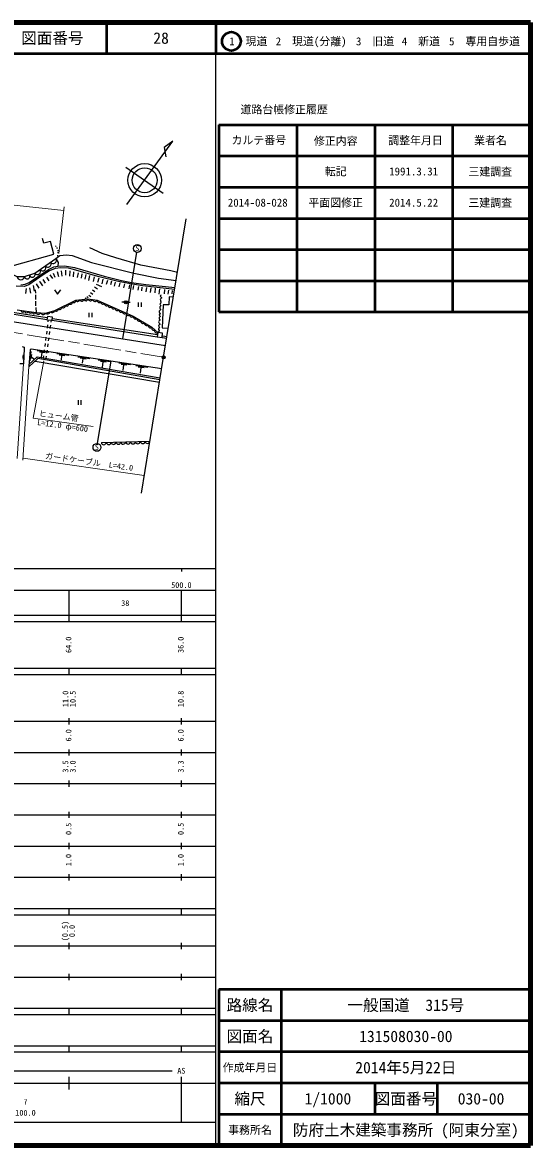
# Model space of a CAD drawing. Units: millimetres, scale not verified. Extents: x 40000 to 680000, y 20000 to 380000.
# Drawn here: x 517023 to 680000, y 20000 to 380000 of the extents above; entities that cross this region are included whole.
import ezdxf
from ezdxf.enums import TextEntityAlignment as Align

# ---------------------------------------------------------------- set-up
doc = ezdxf.new("R2010")
doc.units = ezdxf.units.MM
doc.header["$LTSCALE"] = 1000
doc.header["$PDMODE"] = 32
doc.header["$PDSIZE"] = 500
doc.linetypes.add('CHAIN', pattern=[18.5, 12, -1.5, 3.5, -1.5])
for name, color, linetype, lineweight in [('M-BGD', 7, 'Continuous', 25), ('M-BMK', 2, 'CHAIN', 13), ('M-BMK-SRVR', 3, 'Continuous', 25), ('M-STR-HTXT', 7, 'Continuous', 13), ('M-TTL', 2, 'Continuous', 140), ('M-TTL-BAND', 7, 'Continuous', 25), ('M-TTL-FRAM', 2, 'Continuous', 50), ('M-TTL-LINE', 7, 'Continuous', 50)]:
    doc.layers.add(name, color=color, linetype=linetype, lineweight=lineweight)
doc.layers.add('M-OTRS', color=6, linetype='Continuous')
doc.layers.add('M-TTL-TXT', color=7, linetype='Continuous')
doc.styles.add('ＭＳ ゴシック', font='')
doc.styles.get('ＭＳ ゴシック').set_extended_font_data('MS Gothic')

msp = doc.modelspace()

# ---------------------------------------------------------------- hatches: boundary and pattern name
at = {"layer": 'M-BGD'}
msp.add_hatch(color=256, dxfattribs=at).paths.add_polyline_path([(550676, 290314, 1), (549676, 290314, 0.41421), (550176, 289814, 0.41421)])

# ---------------------------------------------------------------- linework, layer by layer
for p, q in [((550505, 321640), (565216, 341939)), ((565216, 341939), (562437, 339902)), ((562437, 339902), (563059, 336916)), ((550235, 333618), (562211, 325250)), ((523897, 309233), (523481, 310793)), ((526008, 309836), (523897, 309233)), ((527114, 305677), (526008, 309836)), ((527640, 308416), (527812, 308213)), ((528030, 307838), (528093, 307753)), ((528093, 307753), (528194, 307550)), ((528366, 306356), (528334, 306044)), ((528373, 306996), (528366, 306699)), ((542619, 305930), (538670, 307720)), ((553635, 306323), (549074, 278621)), ((511822, 301432), (527114, 305677)), ((527760, 304317), (529067, 305248)), ((527760, 304317), (528443, 303067)), ((528295, 305420), (528225, 305038)), ((528443, 303067), (528373, 301873)), ((529067, 305248), (531139, 305470)), ((531139, 305470), (532999, 305271)), ((532999, 305271), (539203, 303106)), ((539203, 303106), (552719, 299617)), ((546937, 304508), (542619, 305930)), ((554959, 302174), (546937, 304508)), ((523992, 299274), (519044, 295901)), ((519218, 296608), (525334, 300824)), ((525746, 300374), (523992, 299274)), ((525334, 300824), (527066, 301643)), ((527524, 301098), (525746, 300374)), ((525836, 299149), (526679, 297885)), ((526929, 299679), (527444, 298353)), ((527066, 301643), (528373, 301873)), ((529365, 301355), (527524, 301098)), ((528146, 300124), (528590, 298540)), ((528373, 301873), (530558, 301951)), ((531643, 301199), (529365, 301355)), ((529456, 300350), (529612, 298673)), ((530558, 301951), (533693, 301402)), ((530884, 300553), (530868, 298954)), ((532985, 300957), (531643, 301199)), ((532187, 300397), (532109, 298673)), ((541598, 298453), (532985, 300957)), ((533451, 300100), (533326, 298501)), ((533693, 301402), (543183, 298632)), ((534894, 299780), (534621, 298259)), ((536033, 299468), (535814, 298041)), ((537351, 299203), (536992, 297713)), ((538568, 298868), (538171, 297284)), ((552719, 299617), (560697, 297985)), ((564594, 300355), (554959, 302174)), ((566756, 299806), (564594, 300355)), ((517522, 295363), (515057, 295426)), ((516456, 295890), (517892, 296061)), ((519044, 295901), (517522, 295363)), ((517892, 296061), (519218, 296608)), ((520475, 295668), (520733, 293881)), ((521427, 296237), (522270, 294864)), ((522543, 296963), (522621, 296853)), ((522621, 296853), (523409, 295543)), ((523557, 297634), (524345, 296401)), ((524782, 298343), (525507, 297228)), ((540074, 298454), (539692, 297011)), ((540186, 295252), (541122, 294632)), ((540654, 296059), (542398, 295311)), ((541486, 298038), (541075, 296660)), ((547297, 297026), (541598, 298453)), ((542854, 297690), (542443, 296228)), ((543183, 298632), (548835, 297318)), ((544267, 297304), (543861, 295993)), ((545562, 297124), (545242, 295868)), ((546802, 296805), (546451, 295455)), ((551708, 296195), (547297, 297026)), ((548261, 296524), (547981, 295283)), ((548835, 297318), (551972, 296651)), ((549733, 296217), (549478, 294932)), ((551392, 295894), (551122, 294651)), ((555500, 295528), (551708, 296195)), ((551972, 296651), (556547, 295984)), ((552677, 295686), (552464, 294407)), ((554216, 295345), (553992, 294144)), ((565871, 294399), (555500, 295528)), ((556547, 295984), (565981, 295071)), ((560697, 297985), (566338, 297255)), ((518213, 294669), (517979, 293093)), ((519274, 294919), (519617, 293187)), ((521150, 294324), (521160, 293228)), ((521168, 292659), (521223, 291168)), ((527264, 294331), (528314, 292931)), ((528314, 292931), (529364, 294331)), ((537106, 291721), (537459, 291450)), ((537641, 292147), (538104, 291788)), ((538267, 292631), (538992, 292128)), ((538805, 293415), (539624, 292876)), ((539484, 294328), (540291, 293731)), ((555324, 295174), (555162, 294014)), ((556827, 295012), (556650, 293629)), ((558184, 294919), (557971, 293431)), ((559635, 294784), (559448, 293286)), ((561029, 294591), (560790, 292927)), ((562610, 294420), (562439, 293036)), ((563900, 294191), (563708, 292916)), ((564063, 292033), (563969, 289517)), ((565467, 291933), (564063, 292033)), ((565016, 294115), (564887, 293050)), ((505006, 288526), (524966, 285397)), ((521246, 290615), (521262, 289145)), ((521332, 288669), (521371, 287021)), ((549676, 290314), (548929, 290298)), ((550676, 290314), (551592, 290329)), ((554150, 290205), (554150, 288805)), ((555200, 288805), (555200, 290205)), ((562202, 289494), (561829, 282082)), ((563969, 289517), (562202, 289494)), ((524873, 284690), (504850, 287843)), ((507152, 285230), (562929, 276436)), ((525008, 285715), (524873, 284690)), ((524873, 284690), (526548, 284529)), ((526662, 285491), (525008, 285715)), ((525284, 284651), (525203, 284035)), ((526205, 284562), (526116, 283914)), ((526548, 284529), (526662, 285491)), ((526548, 284529), (560190, 279180)), ((526614, 285083), (560302, 279944)), ((538333, 286888), (538333, 285488)), ((539383, 285488), (539383, 286888)), ((524815, 281060), (524686, 280068)), ((525074, 283043), (524945, 282051)), ((525711, 280942), (525576, 279951)), ((525981, 282923), (525846, 281932)), ((561829, 282082), (563845, 282027)), ((524556, 279077), (524427, 278085)), ((525440, 278960), (525305, 277969)), ((560401, 280623), (560190, 279180)), ((560190, 279180), (561866, 278993)), ((561998, 280436), (560401, 280623)), ((561866, 278993), (561998, 280436)), ((561866, 278993), (563319, 278817)), ((561919, 279574), (563411, 279381)), ((516926, 276094), (517628, 275915)), ((517582, 275478), (517341, 270540)), ((517628, 275915), (517582, 275478)), ((519522, 275110), (519030, 269727)), ((519726, 274505), (519445, 271556)), ((519816, 275359), (519522, 275110)), ((519816, 275359), (561724, 269077)), ((521693, 274798), (525539, 274283)), ((522442, 274416), (524330, 274166)), ((523254, 274158), (523051, 272746)), ((524039, 275110), (523910, 274119)), ((524298, 277094), (524168, 276102)), ((524900, 274997), (524765, 274006)), ((525170, 276978), (525035, 275987)), ((528033, 273848), (531880, 273333)), ((517341, 270540), (516224, 270603)), ((517154, 273099), (517130, 272416)), ((517303, 273501), (517255, 271920)), ((521948, 272271), (519021, 269588)), ((519083, 270310), (521788, 272839)), ((519874, 273522), (519702, 272258)), ((519896, 272850), (520739, 272112)), ((521086, 271481), (561002, 264671)), ((521788, 272839), (561233, 266076)), ((561128, 265439), (521948, 272271)), ((523780, 273127), (523700, 272511)), ((524629, 273015), (524541, 272367)), ((528782, 273465), (530670, 273216)), ((529594, 273208), (529391, 271796)), ((534809, 272832), (538655, 272317)), ((535558, 272449), (537446, 272200)), ((536370, 272192), (536167, 270780)), ((541086, 245018), (545430, 271520)), ((541279, 271862), (545125, 271347)), ((542028, 271480), (543916, 271230)), ((542839, 271222), (542589, 269446)), ((547887, 270871), (551733, 270356)), ((548636, 270489), (550524, 270239)), ((549447, 270232), (549196, 268456)), ((553431, 270040), (557277, 269525)), ((554180, 269658), (556068, 269408)), ((554992, 269400), (554741, 267624)), ((534852, 258881), (534852, 257481)), ((535902, 257481), (535902, 258881)), ((542350, 245379), (557915, 245816))]:
    msp.add_line(p, q, dxfattribs=at)
for points in [[(509613, 301335), (515266, 298524), (517676, 298524), (520993, 299604), (527760, 304317)], [(515280, 287902), (521371, 287021), (524413, 286846), (527374, 287712), (534135, 290976), (538032, 291374), (540992, 291000), (552580, 285824), (558565, 282313), (560401, 280623)]]:
    msp.add_lwpolyline(points, dxfattribs=at)
for centre, radius in [((556224, 329428), 5351), ((556224, 329428), 4000), ((553880, 307549), 1250), ((550176, 290314), 500), ((540911, 243780), 1250)]:
    msp.add_circle(centre, radius, dxfattribs=at)
for centre, radius, start, end in [((525204, 302575), 1031, 216.59463, 33.11964), ((526896, 303754), 1031, 216.59463, 33.11964), ((518542, 298681), 880, 190.21443, 25.83502), ((520201, 299220), 880, 190.21443, 25.83502), ((521821, 300219), 1031, 216.59463, 33.11964), ((523513, 301397), 1031, 216.59463, 33.11964), ((516471, 298750), 1226, 190.60413, 349.39587), ((527876, 288111), 642, 218.51617, 13.03635), ((529003, 288655), 642, 218.51617, 13.03635), ((530130, 289199), 642, 218.51617, 13.03635), ((531256, 289744), 642, 218.51617, 13.03635), ((532383, 290288), 642, 218.51617, 13.03635), ((533510, 290832), 642, 218.51617, 13.03635), ((534767, 291218), 676, 200.93461, 350.72502), ((536065, 291351), 676, 200.93461, 350.72502), ((537364, 291483), 676, 200.93461, 350.72502), ((538810, 291585), 807, 195.13242, 330.45034), ((540291, 291398), 807, 195.13242, 330.45034), ((541634, 290880), 653, 169.45593, 322.40385), ((542793, 290363), 653, 169.45593, 322.40385), ((543952, 289845), 653, 169.45593, 322.40385), ((545110, 289328), 653, 169.45593, 322.40385), ((546269, 288810), 653, 169.45593, 322.40385), ((547428, 288292), 653, 169.45593, 322.40385), ((517126, 287765), 629, 183.59016, 339.95705), ((518344, 287589), 629, 183.59016, 339.95705), ((519562, 287413), 629, 183.59016, 339.95705), ((520780, 287237), 629, 183.59016, 339.95705), ((522150, 287307), 830, 200.14852, 333.24775), ((523672, 287219), 830, 200.14852, 333.24775), ((525057, 287393), 845, 220.38802, 352.21934), ((526537, 287826), 845, 220.38802, 352.21934), ((548587, 287775), 653, 169.45593, 322.40385), ((549745, 287257), 653, 169.45593, 322.40385), ((550904, 286740), 653, 169.45593, 322.40385), ((552063, 286222), 653, 169.45593, 322.40385), ((553296, 285673), 732, 168.05937, 311.15651), ((554493, 284970), 732, 168.05937, 311.15651), ((555690, 284268), 732, 168.05937, 311.15651), ((556887, 283566), 732, 168.05937, 311.15651), ((558084, 282864), 732, 168.05937, 311.15651), ((559119, 281993), 639, 149.93108, 304.79157), ((560036, 281148), 639, 149.93108, 304.79157), ((543128, 245430), 779, 183.74851, 359.46925), ((544684, 245474), 779, 183.74851, 359.46925), ((546240, 245517), 779, 183.74851, 359.46925), ((547797, 245561), 779, 183.74851, 359.46925), ((549353, 245605), 779, 183.74851, 359.46925), ((550910, 245649), 779, 183.74851, 359.46925), ((552466, 245692), 779, 183.74851, 359.46925), ((554023, 245736), 779, 183.74851, 359.46925), ((555579, 245780), 779, 183.74851, 359.46925), ((557136, 245824), 779, 183.74851, 359.46925)]:
    msp.add_arc(centre, radius, start, end, dxfattribs=at)
msp.add_open_spline([(561543, 292551), (561518, 292554), (561507, 292551), (561484, 292548), (561364, 292532), (561259, 292482), (561224, 292378), (561166, 292207), (561405, 292124), (561498, 291948), (561554, 291842), (561604, 291780), (561602, 291660), (561599, 291465), (561329, 291470), (561273, 291282), (561245, 291189), (561238, 291130), (561252, 291033), (561287, 290791), (561323, 290657), (561402, 290426), (561428, 290348), (561477, 290313), (561480, 290231), (561483, 290138), (561418, 290097), (561355, 290028), (561298, 289966), (561228, 289968), (561183, 289895), (561151, 289844), (561130, 289808), (561136, 289747), (561153, 289590), (561175, 289492), (561269, 289365), (561314, 289304), (561375, 289295), (561402, 289225), (561469, 289051), (561189, 289013), (561113, 288842), (561095, 288801), (561070, 288778), (561074, 288733), (561092, 288511), (561130, 288388), (561207, 288179), (561240, 288088), (561316, 288049), (561308, 287953), (561301, 287867), (561243, 287834), (561191, 287766), (561090, 287631), (560964, 287602), (560902, 287446), (560833, 287269), (560869, 287140), (560934, 286962), (560984, 286822), (561136, 286824), (561199, 286689), (561218, 286647), (561234, 286614), (561214, 286572), (561194, 286527), (561141, 286548), (561097, 286525), (561036, 286492), (560981, 286486), (560949, 286424), (560920, 286366), (560909, 286325), (560918, 286260), (560937, 286121), (560962, 286039), (561043, 285924), (561087, 285861), (561164, 285865), (561191, 285792), (561208, 285746), (561210, 285708), (561183, 285667), (561147, 285611), (561085, 285630), (561027, 285597), (560956, 285556), (560898, 285539), (560863, 285464), (560812, 285353), (560869, 285274), (560879, 285152), (560888, 285045), (560844, 284963), (560910, 284879), (560954, 284823), (561032, 284868), (561082, 284817), (561138, 284759), (561128, 284694), (561121, 284614), (561114, 284534), (561113, 284477), (561058, 284419), (561027, 284386), (560980, 284436), (560941, 284411), (560802, 284322), (560740, 284221), (560707, 284060), (560668, 283867), (560755, 283750), (560848, 283576), (560903, 283473), (561023, 283465), (561043, 283350), (561058, 283260), (561049, 283192), (560988, 283124), (560928, 283057), (560846, 283081), (560785, 283015), (560740, 282965), (560704, 282933), (560700, 282866), (560689, 282688), (560732, 282583), (560809, 282422), (560858, 282318), (560945, 282285), (560965, 282172), (560989, 282036), (560853, 281987), (560762, 281883), (560728, 281844), (560685, 281843), (560661, 281798), (560628, 281738), (560609, 281691), (560629, 281626), (560662, 281521), (560757, 281510), (560824, 281423), (560872, 281362), (560912, 281328), (560926, 281251), (560939, 281178), (560920, 281131), (560887, 281064), (560834, 280958), (560759, 280930), (560684, 280838), (560614, 280752), (560591, 280720), (560514, 280610)], degree=3, knots=[0, 0, 0, 0, 1, 1, 1, 2, 2, 2, 3, 3, 3, 4, 4, 4, 5, 5, 5, 6, 6, 6, 7, 7, 7, 8, 8, 8, 9, 9, 9, 10, 10, 10, 11, 11, 11, 12, 12, 12, 13, 13, 13, 14, 14, 14, 15, 15, 15, 16, 16, 16, 17, 17, 17, 18, 18, 18, 19, 19, 19, 20, 20, 20, 21, 21, 21, 22, 22, 22, 23, 23, 23, 24, 24, 24, 25, 25, 25, 26, 26, 26, 27, 27, 27, 28, 28, 28, 29, 29, 29, 30, 30, 30, 31, 31, 31, 32, 32, 32, 33, 33, 33, 34, 34, 34, 35, 35, 35, 36, 36, 36, 37, 37, 37, 38, 38, 38, 39, 39, 39, 40, 40, 40, 41, 41, 41, 42, 42, 42, 43, 43, 43, 44, 44, 44, 45, 45, 45, 46, 46, 46, 47, 47, 47, 48, 48, 48, 49, 49, 49, 50, 50, 50, 51, 51, 51, 52, 52, 52, 52], dxfattribs=at)
at = {"layer": 'M-BMK'}
msp.add_line((463750, 288971), (562314, 272680), dxfattribs=at)
at = {"layer": 'M-BMK-SRVR'}
for p, q in [((562314, 272680), (569576, 317026)), ((555179, 229112), (562314, 272680))]:
    msp.add_line(p, q, dxfattribs=at)
msp.add_circle((562314, 272680), 500, dxfattribs=at)
msp.add_point((562314, 272680), dxfattribs=at)
at = {"layer": 'M-OTRS'}
msp.add_point((562314, 272680), dxfattribs=at)
at = {"layer": 'M-STR-HTXT'}
for p, q in [((488077, 324144), (530277, 319738)), ((530408, 320874), (528678, 305912)), ((517341, 270540), (515307, 240224)), ((523902, 271499), (520439, 253188)), ((519030, 269727), (517197, 239703)), ((520439, 253188), (539733, 250489)), ((517235, 240329), (556115, 234828))]:
    msp.add_line(p, q, dxfattribs=at)
at = {"layer": 'M-TTL'}
for p, q in [((680000, 380000), (40000, 380000)), ((680000, 20000), (680000, 380000)), ((40000, 20000), (680000, 20000))]:
    msp.add_line(p, q, dxfattribs=at)
at = {"layer": 'M-TTL-BAND'}
for p, q in [((579000, 20000), (579000, 370000)), ((40000, 205000), (579000, 205000)), ((568000, 205000), (568000, 204000)), ((68000, 198000), (579000, 198000)), ((532000, 188000), (532000, 198000)), ((568000, 188000), (568000, 198000)), ((40000, 190000), (579000, 190000)), ((40000, 188000), (579000, 188000)), ((40000, 173000), (579000, 173000)), ((532000, 171000), (532000, 173000)), ((568000, 171000), (568000, 173000)), ((40000, 171000), (579000, 171000)), ((40000, 156000), (579000, 156000)), ((532000, 155000), (532000, 157000)), ((568000, 155000), (568000, 157000)), ((46000, 146000), (579000, 146000)), ((532000, 145000), (532000, 147000)), ((568000, 145000), (568000, 147000)), ((532000, 135000), (532000, 137000)), ((568000, 135000), (568000, 137000)), ((52000, 136000), (579000, 136000)), ((46000, 126000), (579000, 126000)), ((532000, 125000), (532000, 127000)), ((568000, 125000), (568000, 127000)), ((52000, 116000), (579000, 116000)), ((532000, 115000), (532000, 117000)), ((568000, 115000), (568000, 117000)), ((46000, 106000), (579000, 106000)), ((532000, 105000), (532000, 107000)), ((568000, 105000), (568000, 107000)), ((40000, 96000), (579000, 96000)), ((40000, 94000), (579000, 94000)), ((532000, 94000), (532000, 96000)), ((568000, 94000), (568000, 96000)), ((49000, 84000), (579000, 84000)), ((532000, 83000), (532000, 85000)), ((568000, 83000), (568000, 85000)), ((40000, 74000), (579000, 74000)), ((532000, 73000), (532000, 75000)), ((568000, 73000), (568000, 75000)), ((40000, 64000), (579000, 64000)), ((40000, 62000), (579000, 62000)), ((532000, 62000), (532000, 64000)), ((568000, 62000), (568000, 64000)), ((40000, 52000), (579000, 52000)), ((532000, 50000), (532000, 52000)), ((568000, 50000), (568000, 52000)), ((40000, 50000), (579000, 50000)), ((71000, 44000), (565000, 44000)), ((40000, 40000), (579000, 40000)), ((532000, 38000), (532000, 42000)), ((568000, 27500), (568000, 42000)), ((68000, 27500), (579000, 27500))]:
    msp.add_line(p, q, dxfattribs=at)
at = {"layer": 'M-TTL-FRAM'}
for p, q in [((580000, 347197), (580000, 287197)), ((580000, 347197), (680000, 347197)), ((580000, 287197), (680000, 287197)), ((680000, 70000), (580000, 70000)), ((580000, 70000), (580000, 20000))]:
    msp.add_line(p, q, dxfattribs=at)
at = {"layer": 'M-TTL-LINE'}
for p, q in [((543997, 380000), (543997, 370000)), ((579000, 380000), (579000, 370000)), ((40000, 370000), (680000, 370000)), ((605000, 347197), (605000, 287197)), ((630000, 347197), (630000, 287197)), ((655000, 347197), (655000, 287197)), ((580000, 337197), (680000, 337197)), ((580000, 327197), (680000, 327197)), ((580000, 317197), (680000, 317197)), ((580000, 307197), (680000, 307197)), ((580000, 297197), (680000, 297197)), ((600000, 70000), (600000, 20000)), ((680000, 60000), (580000, 60000)), ((680000, 50000), (580000, 50000)), ((680000, 40000), (580000, 40000)), ((630000, 40000), (630000, 30000)), ((650000, 40000), (650000, 30000)), ((680000, 30000), (580000, 30000))]:
    msp.add_line(p, q, dxfattribs=at)
msp.add_circle((584031, 373958), 3000, dxfattribs=at)

# ---------------------------------------------------------------- texts
at = {"layer": 'M-BGD', "style": 'ＭＳ ゴシック'}
for p in [(553202, 306175), (540232, 242407)]:
    msp.add_text('S', height=1833, dxfattribs=at).set_placement(p, align=Align.BOTTOM_LEFT)
at = {"layer": 'M-STR-HTXT', "style": 'ＭＳ ゴシック'}
for s, rotation, p in [('ヒューム管', 352.298, (522133, 253304)), ('L=12.0 φ=600', 352.039, (521597, 250437)), ('ガードケーブル  L=42.0', 351.946, (524152, 239692))]:
    msp.add_text(s, height=1833, rotation=rotation, dxfattribs=at).set_placement(p, align=Align.BOTTOM_LEFT)
at = {"layer": 'M-TTL-BAND', "style": 'ＭＳ ゴシック'}
for s, p in [('500.0', (568000, 198195)), ('38', (550000, 192405)), ('AS', (568000, 42500)), ('7', (518000, 32523)), ('100.0', (518000, 29033))]:
    msp.add_text(s, height=1833, dxfattribs=at).set_placement(p, align=Align.BOTTOM_CENTER)
for s, p in [('64.0', (533271, 180500)), ('36.0', (569271, 180500)), ('11.0', (532271, 163174)), ('10.5', (534641, 163174)), ('10.8', (569271, 163174)), ('6.0', (533271, 151500)), ('6.0', (569271, 151500)), ('3.5', (532271, 141500)), ('3.0', (534641, 141500)), ('3.3', (569271, 141500)), ('0.5', (533271, 121500)), ('0.5', (569271, 121500)), ('1.0', (533271, 111500)), ('1.0', (569271, 111500)), ('(0.5)', (532147, 88764)), ('0.0', (534384, 88764))]:
    msp.add_text(s, height=1833, rotation=90, dxfattribs=at).set_placement(p, align=Align.BOTTOM_CENTER)
at = {"layer": 'M-TTL-TXT', "style": 'ＭＳ ゴシック'}
for s, height, p in [('図面番号', 3666, (526622, 375000)), ('28', 3666, (561497, 375000)), ('1\u3000現道', 2566, (589448, 373958)), ('2\u3000現道(分離)', 2566, (609619, 373958)), ('3\u3000旧道', 2566, (630121, 373958)), ('4\u3000新道', 2566, (644824, 373958)), ('5\u3000専用自歩道', 2566, (665228, 373958)), ('道路台帳修正履歴', 2566, (600968, 352113)), ('カルテ番号', 2566, (592839, 342277)), ('修正内容', 2566, (617509, 342023)), ('調整年月日', 2566, (643089, 342197)), ('業者名', 2566, (667134, 342197)), ('転記', 2566, (617500, 332245)), ('1991.3.31', 2566, (642500, 332245)), ('三建調査', 2566, (667077, 332189)), ('2014-08-028', 2566, (592500, 322245)), ('平面図修正', 2566, (617500, 322245)), ('2014.5.22', 2566, (642500, 322245)), ('三建調査', 2566, (667077, 322189)), ('路線名', 3666, (590000, 65000)), ('路線名', 3666, (590000, 65000)), ('一般国道\u3000315号', 3666, (640000, 65000)), ('図面名', 3666, (590000, 55000)), ('図面名', 3666, (590000, 55000)), ('131508030-00', 3666, (640000, 55000)), ('2014年5月22日', 3666, (640000, 45000)), ('作成年月日', 2566, (590000, 45000)), ('作成年月日', 2566, (590000, 45000)), ('縮尺', 3666, (590000, 35000)), ('縮尺', 3666, (590000, 35000)), ('1/1000', 3666, (615000, 35000)), ('図面番号', 3666, (640000, 35000)), ('図面番号', 3666, (640000, 35000)), ('030-00', 3666, (664125, 35000)), ('事務所名', 2566, (590000, 25000)), ('事務所名', 2566, (590000, 25000)), ('防府土木建築事務所 (阿東分室)', 3666, (640000, 25000))]:
    msp.add_text(s, height=height, dxfattribs=at).set_placement(p, align=Align.MIDDLE_CENTER)

doc.saveas('drawing.dxf')
